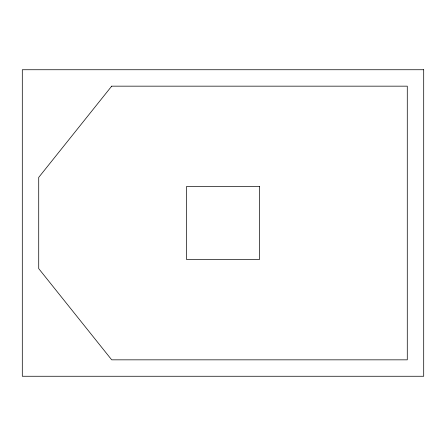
<?xml version="1.0" encoding="UTF-8"?>
<svg xmlns="http://www.w3.org/2000/svg" width="446" height="446" viewBox="0 0 446 446"><rect width="100%" height="100%" fill="white"/><g stroke="black" fill="none" stroke-linecap="round" stroke-linejoin="round"><path stroke-width="0.67" d="M111.701 86.162L38.718 177.385L38.718 268.615L111.701 359.838L407.282 359.838L407.282 86.162L111.701 86.162M423.7 69.738L22.3 69.738L22.3 376.262L423.7 376.262L423.7 69.738M259.488 186.512L186.512 186.512L186.512 259.488L259.488 259.488L259.488 186.512"/></g></svg>
